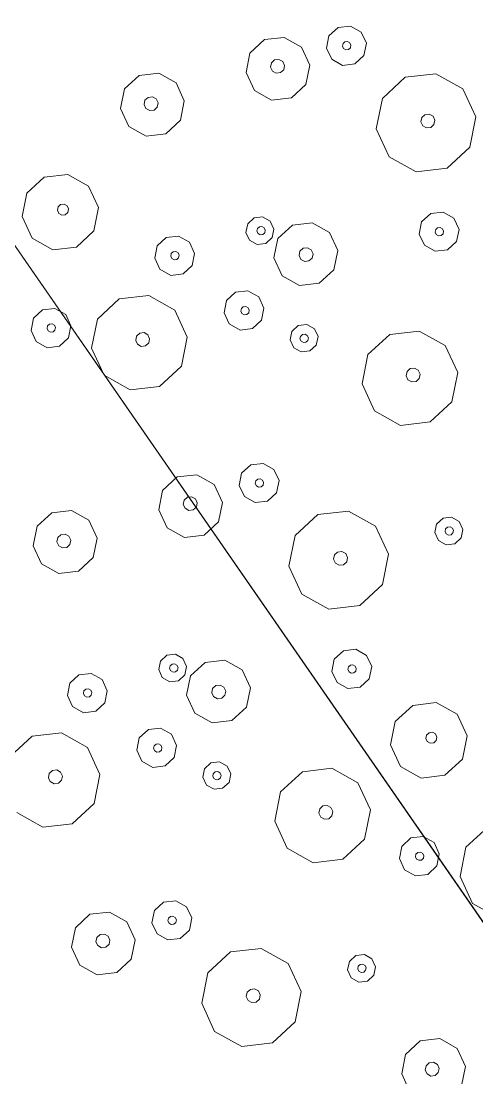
# Model space of a CAD drawing. Header units: metres. Extents: x -2858 to 512, y -1995 to 1252.
# Drawn here: x -471.387 to -469.569, y -142.435 to -138.216 of the extents above; entities that cross this region are included whole.
import ezdxf

# ---------------------------------------------------------------- set-up
doc = ezdxf.new("R2010")
doc.units = ezdxf.units.M
doc.layers.add('Calque commun', color=7, linetype='Continuous')

# ---------------------------------------------------------------- blocks, each defined once
blk = doc.blocks.new('toitvillacinqbismi')
at = {"layer": 'Calque commun', "color": 9, "linetype": 'Continuous', "lineweight": -2}
mesh = blk.add_polyface(dxfattribs=at)
corners = [(-2.8069, 24.5933), (-2.8069, 26.4286), (-9.4069, 24.5933), (10.4215, 26.4286), (-2.7879, 33.5933), (17.0215, 33.5933), (17.0215, 24.5933), (-2.7879, 35.4286), (10.412, 33.5933), (10.4215, 24.5933), (10.412, 35.4286), (-9.3974, 33.5933), (17.8815, 39.3192), (17.8815, 45.9286), (8.8815, 45.9286), (8.8815, 39.3192)]
mesh.append_faces([[corners[k] for k in face] for face in [(12, 13, 14, 15)]], dxfattribs={"color": 9})
mesh.append_faces([[corners[k] for k in face] for face in [(3, 4, 1), (5, 3, 6), (11, 1, 4)]], dxfattribs={"vtx0": -1, "vtx1": -1, "color": 9})
mesh.append_faces([[corners[k] for k in face] for face in [(3, 8, 4)]], dxfattribs={"vtx0": -1, "vtx1": -1, "vtx2": -1, "color": 9})
mesh.append_faces([[corners[k] for k in face] for face in [(0, 1, 2)]], dxfattribs={"vtx1": -1, "color": 9})
mesh.append_faces([[corners[k] for k in face] for face in [(7, 4, 8), (11, 2, 1), (5, 8, 3)]], dxfattribs={"vtx1": -1, "vtx2": -1, "color": 9})
mesh.append_faces([[corners[k] for k in face] for face in [(3, 9, 6), (8, 10, 7)]], dxfattribs={"vtx2": -1, "color": 9})
blk = doc.blocks.new('pattern')
at = {"layer": 'Calque commun', "color": 54, "linetype": 'Continuous', "lineweight": 9}
for p, q in [((66.8708, 71.8916), (66.9389, 71.9319)), ((66.8393, 71.8191), (66.8708, 71.8916)), ((66.8565, 71.7419), (66.8393, 71.8191)), ((66.9398, 71.8032), (66.9467, 71.8191)), ((66.9467, 71.8191), (66.9616, 71.8279)), ((66.9616, 71.8279), (66.9788, 71.8262)), ((66.9788, 71.8262), (66.9918, 71.8148)), ((66.9918, 71.8148), (66.9955, 71.7979)), ((66.9435, 71.7863), (66.9398, 71.8032)), ((66.9565, 71.7749), (66.9435, 71.7863)), ((66.9737, 71.7732), (66.9565, 71.7749)), ((66.9886, 71.782), (66.9737, 71.7732)), ((66.9955, 71.7979), (66.9886, 71.782)), ((67.0942, 71.7948), (67.0627, 71.7222)), ((66.9158, 71.6895), (66.8565, 71.7419)), ((66.9946, 71.682), (66.9158, 71.6895)), ((67.0627, 71.7222), (66.9946, 71.682)), ((66.3416, 71.5946), (66.3674, 71.4788)), ((66.3674, 71.4788), (66.3202, 71.3699)), ((66.3202, 71.3699), (66.218, 71.3096)), ((66.7998, 71.3274), (66.8136, 71.3591)), ((66.8136, 71.3591), (66.8434, 71.3767)), ((66.8434, 71.3767), (66.8778, 71.3734)), ((66.8778, 71.3734), (66.9038, 71.3505)), ((66.9038, 71.3505), (66.9113, 71.3167)), ((66.218, 71.3096), (66.0999, 71.3209)), ((66.8073, 71.2936), (66.7998, 71.3274)), ((66.8376, 71.3245), (66.8417, 71.334)), ((66.8398, 71.3144), (66.8376, 71.3245)), ((66.8476, 71.3075), (66.8398, 71.3144)), ((66.8417, 71.334), (66.8507, 71.3393)), ((66.858, 71.3065), (66.8476, 71.3075)), ((66.8507, 71.3393), (66.861, 71.3383)), ((66.8669, 71.3118), (66.858, 71.3065)), ((66.861, 71.3383), (66.8688, 71.3315)), ((66.871, 71.3213), (66.8669, 71.3118)), ((66.8688, 71.3315), (66.871, 71.3213)), ((66.9113, 71.3167), (66.8975, 71.285)), ((66.3082, 71.2481), (66.3508, 71.2732)), ((66.3508, 71.2732), (66.4, 71.2685)), ((66.4, 71.2685), (66.4371, 71.2358)), ((66.8333, 71.2707), (66.8073, 71.2936)), ((66.8677, 71.2674), (66.8333, 71.2707)), ((66.8975, 71.285), (66.8677, 71.2674)), ((67.0853, 71.2048), (67.1917, 71.2676)), ((67.1917, 71.2676), (67.3148, 71.2559)), ((66.2885, 71.2027), (66.3082, 71.2481)), ((66.4371, 71.2358), (66.4478, 71.1875)), ((67.3148, 71.2559), (67.4074, 71.1741)), ((66.2993, 71.1544), (66.2885, 71.2027)), ((66.3507, 71.1976), (66.3549, 71.2071)), ((66.353, 71.1874), (66.3507, 71.1976)), ((66.3608, 71.1806), (66.353, 71.1874)), ((66.3549, 71.2071), (66.3638, 71.2124)), ((66.3711, 71.1796), (66.3608, 71.1806)), ((66.3638, 71.2124), (66.3741, 71.2114)), ((66.3801, 71.1849), (66.3711, 71.1796)), ((66.3741, 71.2114), (66.3819, 71.2045)), ((66.3842, 71.1944), (66.3801, 71.1849)), ((66.3819, 71.2045), (66.3842, 71.1944)), ((66.4478, 71.1875), (66.4281, 71.1422)), ((67.0361, 71.0914), (67.0853, 71.2048)), ((66.3364, 71.1217), (66.2993, 71.1544)), ((66.4281, 71.1422), (66.3856, 71.117)), ((67.4074, 71.1741), (67.4343, 71.0534)), ((66.3856, 71.117), (66.3364, 71.1217)), ((67.2042, 71.0915), (67.2191, 71.1003)), ((67.2191, 71.1003), (67.2363, 71.0987)), ((67.2363, 71.0987), (67.2493, 71.0872)), ((65.8833, 71.0161), (65.965, 71.0643)), ((65.965, 71.0643), (66.0595, 71.0553)), ((66.0595, 71.0553), (66.1307, 70.9925)), ((67.063, 70.9707), (67.0361, 71.0914)), ((67.1973, 71.0756), (67.2042, 71.0915)), ((67.2011, 71.0588), (67.1973, 71.0756)), ((67.2141, 71.0473), (67.2011, 71.0588)), ((67.2462, 71.0545), (67.2313, 71.0457)), ((67.2531, 71.0703), (67.2462, 71.0545)), ((67.2493, 71.0872), (67.2531, 71.0703)), ((67.4343, 71.0534), (67.3851, 70.94)), ((65.8455, 70.929), (65.8833, 71.0161)), ((67.2313, 71.0457), (67.2141, 71.0473)), ((66.1307, 70.9925), (66.1513, 70.8998)), ((66.3608, 70.9261), (66.463, 70.9865)), ((66.463, 70.9865), (66.5811, 70.9752)), ((66.5811, 70.9752), (66.6701, 70.8967)), ((67.1557, 70.8889), (67.063, 70.9707)), ((65.8661, 70.8363), (65.8455, 70.929)), ((65.9617, 70.9176), (65.9672, 70.9303)), ((65.9672, 70.9303), (65.9792, 70.9373)), ((65.9792, 70.9373), (65.9929, 70.936)), ((65.9929, 70.936), (66.0033, 70.9269)), ((66.0033, 70.9269), (66.0063, 70.9134)), ((66.3136, 70.8173), (66.3608, 70.9261)), ((67.3851, 70.94), (67.2787, 70.8772)), ((65.9647, 70.9041), (65.9617, 70.9176)), ((65.9751, 70.8949), (65.9647, 70.9041)), ((65.9889, 70.8936), (65.9751, 70.8949)), ((66.0008, 70.9007), (65.9889, 70.8936)), ((66.0063, 70.9134), (66.0008, 70.9007)), ((66.1513, 70.8998), (66.1136, 70.8128)), ((66.6701, 70.8967), (66.6959, 70.7809)), ((67.2787, 70.8772), (67.1557, 70.8889)), ((65.9373, 70.7735), (65.8661, 70.8363)), ((66.1136, 70.8128), (66.0318, 70.7645)), ((66.3394, 70.7014), (66.3136, 70.8173)), ((66.4589, 70.8031), (66.4658, 70.8189)), ((66.4626, 70.7862), (66.4589, 70.8031)), ((66.4658, 70.8189), (66.4807, 70.8277)), ((66.4807, 70.8277), (66.4979, 70.8261)), ((66.4979, 70.8261), (66.5109, 70.8146)), ((66.5146, 70.7977), (66.5078, 70.7819)), ((66.5109, 70.8146), (66.5146, 70.7977)), ((66.0318, 70.7645), (65.9373, 70.7735)), ((66.4756, 70.7747), (66.4626, 70.7862)), ((66.4929, 70.7731), (66.4756, 70.7747)), ((66.5078, 70.7819), (66.4929, 70.7731)), ((66.6959, 70.7809), (66.6487, 70.672)), ((66.4284, 70.6229), (66.3394, 70.7014)), ((66.6487, 70.672), (66.5465, 70.6117)), ((67.138, 70.6379), (67.1577, 70.6832)), ((67.1577, 70.6832), (67.2003, 70.7084)), ((67.2003, 70.7084), (67.2495, 70.7037)), ((67.2495, 70.7037), (67.2865, 70.6709)), ((67.2865, 70.6709), (67.2973, 70.6227)), ((67.1488, 70.5896), (67.138, 70.6379)), ((67.2002, 70.6327), (67.2043, 70.6423)), ((67.2025, 70.6226), (67.2002, 70.6327)), ((67.2043, 70.6423), (67.2133, 70.6475)), ((67.2133, 70.6475), (67.2236, 70.6466)), ((67.2236, 70.6466), (67.2314, 70.6397)), ((67.2337, 70.6295), (67.2295, 70.62)), ((67.2314, 70.6397), (67.2337, 70.6295)), ((66.5465, 70.6117), (66.4284, 70.6229)), ((67.1858, 70.5569), (67.1488, 70.5896)), ((67.2103, 70.6157), (67.2025, 70.6226)), ((67.2206, 70.6147), (67.2103, 70.6157)), ((67.2295, 70.62), (67.2206, 70.6147)), ((67.2973, 70.6227), (67.2776, 70.5773)), ((67.3727, 70.5729), (67.4409, 70.6131)), ((67.4409, 70.6131), (67.5196, 70.6056)), ((67.5196, 70.6056), (67.5789, 70.5532)), ((65.9115, 70.5034), (65.9312, 70.5488)), ((65.9312, 70.5488), (65.9737, 70.5739)), ((65.9737, 70.5739), (66.0229, 70.5692)), ((66.0229, 70.5692), (66.06, 70.5365)), ((67.235, 70.5522), (67.1858, 70.5569)), ((67.2776, 70.5773), (67.235, 70.5522)), ((67.3413, 70.5003), (67.3727, 70.5729)), ((67.5789, 70.5532), (67.5961, 70.476)), ((65.9222, 70.4551), (65.9115, 70.5034)), ((65.9737, 70.4983), (65.9778, 70.5078)), ((65.9778, 70.5078), (65.9867, 70.5131)), ((65.9867, 70.5131), (65.9971, 70.5121)), ((65.9971, 70.5121), (66.0049, 70.5052)), ((66.0049, 70.5052), (66.0071, 70.4951)), ((66.06, 70.5365), (66.0708, 70.4882)), ((67.4411, 70.4988), (67.456, 70.5076)), ((67.456, 70.5076), (67.4733, 70.5059)), ((67.4733, 70.5059), (67.4862, 70.4945)), ((65.2804, 70.4539), (65.3102, 70.4715)), ((65.3102, 70.4715), (65.3447, 70.4682)), ((65.3447, 70.4682), (65.3706, 70.4453)), ((65.9759, 70.4882), (65.9737, 70.4983)), ((65.9837, 70.4813), (65.9759, 70.4882)), ((65.9941, 70.4803), (65.9837, 70.4813)), ((66.003, 70.4856), (65.9941, 70.4803)), ((66.0071, 70.4951), (66.003, 70.4856)), ((66.0708, 70.4882), (66.0511, 70.4429)), ((67.3585, 70.4231), (67.3413, 70.5003)), ((67.4343, 70.4829), (67.4411, 70.4988)), ((67.438, 70.466), (67.4343, 70.4829)), ((67.451, 70.4546), (67.438, 70.466)), ((67.4831, 70.4617), (67.4682, 70.4529)), ((67.49, 70.4776), (67.4831, 70.4617)), ((67.4862, 70.4945), (67.49, 70.4776)), ((67.5961, 70.476), (67.5646, 70.4034)), ((65.2666, 70.4222), (65.2804, 70.4539)), ((65.2742, 70.3884), (65.2666, 70.4222)), ((65.3044, 70.4193), (65.3085, 70.4289)), ((65.3067, 70.4092), (65.3044, 70.4193)), ((65.3085, 70.4289), (65.3175, 70.4341)), ((65.3175, 70.4341), (65.3278, 70.4331)), ((65.3278, 70.4331), (65.3356, 70.4263)), ((65.3356, 70.4263), (65.3379, 70.4161)), ((65.3706, 70.4453), (65.3781, 70.4116)), ((65.9593, 70.4224), (65.9222, 70.4551)), ((66.0085, 70.4177), (65.9593, 70.4224)), ((66.0511, 70.4429), (66.0085, 70.4177)), ((66.6255, 70.4152), (66.6553, 70.4328)), ((66.6553, 70.4328), (66.6897, 70.4295)), ((66.6897, 70.4295), (66.7157, 70.4066)), ((67.4178, 70.3707), (67.3585, 70.4231)), ((67.4682, 70.4529), (67.451, 70.4546)), ((65.3001, 70.3655), (65.2742, 70.3884)), ((65.3145, 70.4023), (65.3067, 70.4092)), ((65.3248, 70.4013), (65.3145, 70.4023)), ((65.3337, 70.4066), (65.3248, 70.4013)), ((65.3379, 70.4161), (65.3337, 70.4066)), ((65.3644, 70.3798), (65.3346, 70.3622)), ((65.3781, 70.4116), (65.3644, 70.3798)), ((66.6117, 70.3834), (66.6255, 70.4152)), ((66.6192, 70.3497), (66.6117, 70.3834)), ((66.6511, 70.3807), (66.6553, 70.3902)), ((66.6534, 70.3706), (66.6511, 70.3807)), ((66.6553, 70.3902), (66.6642, 70.3955)), ((66.6642, 70.3955), (66.6746, 70.3945)), ((66.6746, 70.3945), (66.6823, 70.3876)), ((66.6846, 70.3775), (66.6805, 70.368)), ((66.6823, 70.3876), (66.6846, 70.3775)), ((66.7157, 70.4066), (66.7232, 70.3728)), ((67.5646, 70.4034), (67.4965, 70.3632)), ((65.3346, 70.3622), (65.3001, 70.3655)), ((65.5521, 70.2996), (65.6586, 70.3624)), ((65.6586, 70.3624), (65.7816, 70.3507)), ((65.7816, 70.3507), (65.8743, 70.2689)), ((66.6452, 70.3268), (66.6192, 70.3497)), ((66.6612, 70.3637), (66.6534, 70.3706)), ((66.6715, 70.3627), (66.6612, 70.3637)), ((66.6805, 70.368), (66.6715, 70.3627)), ((66.7094, 70.3411), (66.6796, 70.3235)), ((66.7232, 70.3728), (66.7094, 70.3411)), ((67.4965, 70.3632), (67.4178, 70.3707)), ((65.5029, 70.1862), (65.5521, 70.2996)), ((66.6796, 70.3235), (66.6452, 70.3268)), ((65.8743, 70.2689), (65.9011, 70.1482)), ((66.3167, 70.2442), (66.3849, 70.2844)), ((66.3849, 70.2844), (66.4636, 70.2769)), ((66.4636, 70.2769), (66.5229, 70.2245)), ((66.2853, 70.1716), (66.3167, 70.2442)), ((66.5229, 70.2245), (66.5401, 70.1473)), ((65.5298, 70.0655), (65.5029, 70.1862)), ((65.6642, 70.1705), (65.671, 70.1863)), ((65.6679, 70.1536), (65.6642, 70.1705)), ((65.671, 70.1863), (65.6859, 70.1951)), ((65.6859, 70.1951), (65.7032, 70.1935)), ((65.7032, 70.1935), (65.7161, 70.182)), ((65.7199, 70.1651), (65.713, 70.1493)), ((65.7161, 70.182), (65.7199, 70.1651)), ((66.3025, 70.0944), (66.2853, 70.1716)), ((66.3855, 70.1639), (66.3924, 70.1798)), ((66.3893, 70.147), (66.3855, 70.1639)), ((66.3924, 70.1798), (66.4073, 70.1886)), ((66.4073, 70.1886), (66.4245, 70.1869)), ((66.4245, 70.1869), (66.4375, 70.1755)), ((66.4375, 70.1755), (66.4413, 70.1586)), ((66.6648, 70.1332), (66.6845, 70.1785)), ((66.6845, 70.1785), (66.727, 70.2037)), ((66.727, 70.2037), (66.7763, 70.199)), ((66.7763, 70.199), (66.8133, 70.1662)), ((66.8133, 70.1662), (66.8241, 70.118)), ((65.6809, 70.1421), (65.6679, 70.1536)), ((65.6981, 70.1405), (65.6809, 70.1421)), ((65.713, 70.1493), (65.6981, 70.1405)), ((65.9011, 70.1482), (65.852, 70.0348)), ((66.4022, 70.1355), (66.3893, 70.147)), ((66.4195, 70.1339), (66.4022, 70.1355)), ((66.4344, 70.1427), (66.4195, 70.1339)), ((66.4413, 70.1586), (66.4344, 70.1427)), ((66.5401, 70.1473), (66.5087, 70.0747)), ((66.6756, 70.0849), (66.6648, 70.1332)), ((66.7257, 70.131), (66.7298, 70.1405)), ((66.728, 70.1208), (66.7257, 70.131)), ((66.7298, 70.1405), (66.7388, 70.1458)), ((66.7388, 70.1458), (66.7491, 70.1448)), ((66.7491, 70.1448), (66.7569, 70.1379)), ((66.7591, 70.1278), (66.755, 70.1182)), ((66.7569, 70.1379), (66.7591, 70.1278)), ((64.8276, 70.0209), (64.9298, 70.0813)), ((64.9298, 70.0813), (65.0479, 70.07)), ((66.3618, 70.042), (66.3025, 70.0944)), ((66.7126, 70.0522), (66.6756, 70.0849)), ((66.7357, 70.114), (66.728, 70.1208)), ((66.7461, 70.113), (66.7357, 70.114)), ((66.755, 70.1182), (66.7461, 70.113)), ((66.8241, 70.118), (66.8044, 70.0726)), ((66.9749, 70.0277), (67.077, 70.0881)), ((67.077, 70.0881), (67.1952, 70.0768)), ((65.0479, 70.07), (65.1369, 69.9915)), ((65.6225, 69.9837), (65.5298, 70.0655)), ((66.4405, 70.0345), (66.3618, 70.042)), ((66.5087, 70.0747), (66.4405, 70.0345)), ((66.7618, 70.0475), (66.7126, 70.0522)), ((66.8044, 70.0726), (66.7618, 70.0475)), ((67.1952, 70.0768), (67.2841, 69.9983)), ((64.7804, 69.9121), (64.8276, 70.0209)), ((65.852, 70.0348), (65.7455, 69.972)), ((66.4093, 69.9659), (66.4231, 69.9977)), ((66.4231, 69.9977), (66.4529, 70.0153)), ((66.4529, 70.0153), (66.4873, 70.012)), ((66.4873, 70.012), (66.5133, 69.9891)), ((66.9276, 69.9189), (66.9749, 70.0277)), ((67.2841, 69.9983), (67.3099, 69.8824)), ((65.1369, 69.9915), (65.1627, 69.8757)), ((65.7455, 69.972), (65.6225, 69.9837)), ((66.4168, 69.9321), (66.4093, 69.9659)), ((66.445, 69.9656), (66.4491, 69.9751)), ((66.4472, 69.9554), (66.445, 69.9656)), ((66.455, 69.9485), (66.4472, 69.9554)), ((66.4491, 69.9751), (66.458, 69.9804)), ((66.458, 69.9804), (66.4684, 69.9794)), ((66.4743, 69.9528), (66.4653, 69.9476)), ((66.4684, 69.9794), (66.4761, 69.9725)), ((66.4784, 69.9624), (66.4743, 69.9528)), ((66.4761, 69.9725), (66.4784, 69.9624)), ((66.5208, 69.9553), (66.507, 69.9235)), ((66.5133, 69.9891), (66.5208, 69.9553)), ((64.8062, 69.7962), (64.7804, 69.9121)), ((64.9257, 69.8979), (64.9326, 69.9137)), ((64.9326, 69.9137), (64.9475, 69.9225)), ((64.9475, 69.9225), (64.9647, 69.9209)), ((64.9647, 69.9209), (64.9777, 69.9094)), ((66.4428, 69.9092), (66.4168, 69.9321)), ((66.4653, 69.9476), (66.455, 69.9485)), ((66.507, 69.9235), (66.4772, 69.906)), ((66.9534, 69.803), (66.9276, 69.9189)), ((67.0729, 69.9046), (67.0798, 69.9205)), ((67.0798, 69.9205), (67.0947, 69.9293)), ((67.0947, 69.9293), (67.1119, 69.9277)), ((67.1119, 69.9277), (67.1249, 69.9162)), ((67.1249, 69.9162), (67.1287, 69.8993)), ((64.9295, 69.881), (64.9257, 69.8979)), ((64.9424, 69.8695), (64.9295, 69.881)), ((64.9597, 69.8679), (64.9424, 69.8695)), ((64.9746, 69.8767), (64.9597, 69.8679)), ((64.9815, 69.8926), (64.9746, 69.8767)), ((64.9777, 69.9094), (64.9815, 69.8926)), ((65.1627, 69.8757), (65.1155, 69.7668)), ((66.4772, 69.906), (66.4428, 69.9092)), ((67.0767, 69.8877), (67.0729, 69.9046)), ((67.0897, 69.8763), (67.0767, 69.8877)), ((67.1069, 69.8747), (67.0897, 69.8763)), ((67.1218, 69.8835), (67.1069, 69.8747)), ((67.1287, 69.8993), (67.1218, 69.8835)), ((66.6867, 69.7813), (66.7064, 69.8267)), ((66.7064, 69.8267), (66.749, 69.8518)), ((66.749, 69.8518), (66.7982, 69.8471)), ((66.7982, 69.8471), (66.8353, 69.8144)), ((64.8952, 69.7177), (64.8062, 69.7962)), ((65.6245, 69.778), (65.6671, 69.8032)), ((65.6671, 69.8032), (65.7163, 69.7985)), ((65.7163, 69.7985), (65.7534, 69.7657)), ((66.7489, 69.7762), (66.7531, 69.7857)), ((66.7531, 69.7857), (66.762, 69.791)), ((66.762, 69.791), (66.7723, 69.79)), ((66.7723, 69.79), (66.7801, 69.7831)), ((66.8353, 69.8144), (66.846, 69.7661)), ((67.0424, 69.7245), (66.9534, 69.803)), ((65.1155, 69.7668), (65.0133, 69.7065)), ((65.6048, 69.7327), (65.6245, 69.778)), ((65.6712, 69.7371), (65.6801, 69.7423)), ((65.6801, 69.7423), (65.6904, 69.7414)), ((65.7534, 69.7657), (65.7641, 69.7175)), ((66.6975, 69.733), (66.6867, 69.7813)), ((66.7512, 69.7661), (66.7489, 69.7762)), ((66.759, 69.7592), (66.7512, 69.7661)), ((66.7693, 69.7582), (66.759, 69.7592)), ((66.7782, 69.7635), (66.7693, 69.7582)), ((66.7824, 69.773), (66.7782, 69.7635)), ((66.7801, 69.7831), (66.7824, 69.773)), ((66.846, 69.7661), (66.8263, 69.7208)), ((65.0133, 69.7065), (64.8952, 69.7177)), ((65.6156, 69.6844), (65.6048, 69.7327)), ((65.667, 69.7275), (65.6712, 69.7371)), ((65.6693, 69.7174), (65.667, 69.7275)), ((65.6771, 69.7105), (65.6693, 69.7174)), ((65.6874, 69.7095), (65.6771, 69.7105)), ((65.6964, 69.7148), (65.6874, 69.7095)), ((65.6904, 69.7414), (65.6982, 69.7345)), ((65.7005, 69.7244), (65.6964, 69.7148)), ((65.6982, 69.7345), (65.7005, 69.7244)), ((65.7641, 69.7175), (65.7445, 69.6721)), ((65.8396, 69.6677), (65.9077, 69.7079)), ((65.9077, 69.7079), (65.9864, 69.7004)), ((65.9864, 69.7004), (66.0457, 69.648)), ((66.7345, 69.7003), (66.6975, 69.733)), ((66.7838, 69.6956), (66.7345, 69.7003)), ((66.8263, 69.7208), (66.7838, 69.6956)), ((67.1605, 69.7132), (67.0424, 69.7245)), ((64.398, 69.6436), (64.4406, 69.6687)), ((64.4406, 69.6687), (64.4898, 69.664)), ((64.4898, 69.664), (64.5268, 69.6313)), ((65.6527, 69.6517), (65.6156, 69.6844)), ((65.7445, 69.6721), (65.7019, 69.647)), ((65.8081, 69.5951), (65.8396, 69.6677)), ((64.3783, 69.5982), (64.398, 69.6436)), ((64.5268, 69.6313), (64.5376, 69.583)), ((65.7019, 69.647), (65.6527, 69.6517)), ((66.0457, 69.648), (66.0629, 69.5708)), ((64.3891, 69.55), (64.3783, 69.5982)), ((64.4405, 69.5931), (64.4446, 69.6026)), ((64.4428, 69.583), (64.4405, 69.5931)), ((64.4505, 69.5761), (64.4428, 69.583)), ((64.4446, 69.6026), (64.4536, 69.6079)), ((64.4609, 69.5751), (64.4505, 69.5761)), ((64.4536, 69.6079), (64.4639, 69.6069)), ((64.4698, 69.5804), (64.4609, 69.5751)), ((64.4639, 69.6069), (64.4717, 69.6)), ((64.474, 69.5899), (64.4698, 69.5804)), ((64.4717, 69.6), (64.474, 69.5899)), ((64.5376, 69.583), (64.5179, 69.5377)), ((65.8253, 69.5179), (65.8081, 69.5951)), ((65.9011, 69.5777), (65.908, 69.5936)), ((65.9048, 69.5608), (65.9011, 69.5777)), ((65.908, 69.5936), (65.9229, 69.6024)), ((65.9229, 69.6024), (65.9401, 69.6007)), ((65.9401, 69.6007), (65.9531, 69.5893)), ((65.9531, 69.5893), (65.9568, 69.5724)), ((64.4261, 69.5172), (64.3891, 69.55)), ((64.5179, 69.5377), (64.4753, 69.5125)), ((65.9178, 69.5494), (65.9048, 69.5608)), ((65.9351, 69.5477), (65.9178, 69.5494)), ((65.95, 69.5565), (65.9351, 69.5477)), ((65.9568, 69.5724), (65.95, 69.5565)), ((66.0629, 69.5708), (66.0315, 69.4982)), ((64.4753, 69.5125), (64.4261, 69.5172)), ((65.0785, 69.4783), (65.0923, 69.51)), ((65.0923, 69.51), (65.1221, 69.5276)), ((65.1221, 69.5276), (65.1566, 69.5243)), ((65.1221, 69.485), (65.131, 69.4903)), ((65.131, 69.4903), (65.1414, 69.4893)), ((65.1414, 69.4893), (65.1492, 69.4824)), ((65.1566, 69.5243), (65.1825, 69.5014)), ((65.1825, 69.5014), (65.19, 69.4676)), ((65.8846, 69.4655), (65.8253, 69.5179)), ((66.0315, 69.4982), (65.9633, 69.458)), ((64.0189, 69.3944), (64.1254, 69.4572)), ((64.1254, 69.4572), (64.2484, 69.4455)), ((65.0861, 69.4445), (65.0785, 69.4783)), ((65.118, 69.4755), (65.1221, 69.485)), ((65.1202, 69.4654), (65.118, 69.4755)), ((65.128, 69.4585), (65.1202, 69.4654)), ((65.1383, 69.4575), (65.128, 69.4585)), ((65.1473, 69.4628), (65.1383, 69.4575)), ((65.1514, 69.4723), (65.1473, 69.4628)), ((65.1492, 69.4824), (65.1514, 69.4723)), ((65.19, 69.4676), (65.1763, 69.4359)), ((65.9633, 69.458), (65.8846, 69.4655)), ((64.2484, 69.4455), (64.3411, 69.3637)), ((65.112, 69.4216), (65.0861, 69.4445)), ((65.1465, 69.4183), (65.112, 69.4216)), ((65.1763, 69.4359), (65.1465, 69.4183)), ((66.2801, 69.3901), (66.3483, 69.4303)), ((66.3483, 69.4303), (66.427, 69.4228)), ((66.427, 69.4228), (66.4863, 69.3705)), ((63.9698, 69.281), (64.0189, 69.3944)), ((64.3411, 69.3637), (64.368, 69.243)), ((64.7836, 69.339), (64.8517, 69.3792)), ((64.8517, 69.3792), (64.9304, 69.3717)), ((64.9304, 69.3717), (64.9897, 69.3193)), ((66.2487, 69.3175), (66.2801, 69.3901)), ((66.4863, 69.3705), (66.5035, 69.2932)), ((64.7521, 69.2664), (64.7836, 69.339)), ((66.356, 69.3175), (66.3709, 69.3263)), ((66.3709, 69.3263), (66.3881, 69.3247)), ((66.3881, 69.3247), (66.4011, 69.3132)), ((63.9966, 69.1603), (63.9698, 69.281)), ((64.131, 69.2653), (64.1379, 69.2811)), ((64.1379, 69.2811), (64.1528, 69.2899)), ((64.1528, 69.2899), (64.17, 69.2883)), ((64.17, 69.2883), (64.183, 69.2768)), ((64.8592, 69.2746), (64.8741, 69.2834)), ((64.8741, 69.2834), (64.8913, 69.2817)), ((64.8913, 69.2817), (64.9043, 69.2703)), ((64.9897, 69.3193), (65.0069, 69.2421)), ((65.1513, 69.2733), (65.1939, 69.2985)), ((65.1939, 69.2985), (65.2431, 69.2938)), ((65.2431, 69.2938), (65.2802, 69.261)), ((66.2659, 69.2403), (66.2487, 69.3175)), ((66.3491, 69.3017), (66.356, 69.3175)), ((66.3529, 69.2848), (66.3491, 69.3017)), ((66.3658, 69.2733), (66.3529, 69.2848)), ((66.398, 69.2805), (66.3831, 69.2717)), ((66.4048, 69.2964), (66.398, 69.2805)), ((66.4011, 69.3132), (66.4048, 69.2964)), ((66.5035, 69.2932), (66.472, 69.2207)), ((64.1347, 69.2484), (64.131, 69.2653)), ((64.1477, 69.2369), (64.1347, 69.2484)), ((64.1649, 69.2353), (64.1477, 69.2369)), ((64.1798, 69.2441), (64.1649, 69.2353)), ((64.1867, 69.2599), (64.1798, 69.2441)), ((64.183, 69.2768), (64.1867, 69.2599)), ((64.368, 69.243), (64.3188, 69.1296)), ((64.7693, 69.1892), (64.7521, 69.2664)), ((64.8523, 69.2587), (64.8592, 69.2746)), ((64.8561, 69.2418), (64.8523, 69.2587)), ((64.8691, 69.2304), (64.8561, 69.2418)), ((64.9012, 69.2375), (64.8863, 69.2287)), ((64.9081, 69.2534), (64.9012, 69.2375)), ((64.9043, 69.2703), (64.9081, 69.2534)), ((65.0069, 69.2421), (64.9755, 69.1695)), ((65.1316, 69.228), (65.1513, 69.2733)), ((65.1967, 69.2353), (65.2056, 69.2406)), ((65.2056, 69.2406), (65.2159, 69.2396)), ((65.2159, 69.2396), (65.2237, 69.2327)), ((65.2802, 69.261), (65.2909, 69.2128)), ((66.3252, 69.1879), (66.2659, 69.2403)), ((66.3831, 69.2717), (66.3658, 69.2733)), ((64.8863, 69.2287), (64.8691, 69.2304)), ((65.1424, 69.1797), (65.1316, 69.228)), ((65.1925, 69.2258), (65.1967, 69.2353)), ((65.1948, 69.2156), (65.1925, 69.2258)), ((65.2026, 69.2088), (65.1948, 69.2156)), ((65.2129, 69.2078), (65.2026, 69.2088)), ((65.2218, 69.2131), (65.2129, 69.2078)), ((65.226, 69.2226), (65.2218, 69.2131)), ((65.2237, 69.2327), (65.226, 69.2226)), ((65.2909, 69.2128), (65.2712, 69.1674)), ((66.472, 69.2207), (66.4039, 69.1804)), ((64.0893, 69.0785), (63.9966, 69.1603)), ((64.8286, 69.1368), (64.7693, 69.1892)), ((64.9755, 69.1695), (64.9073, 69.1293)), ((65.1794, 69.147), (65.1424, 69.1797)), ((65.2712, 69.1674), (65.2287, 69.1423)), ((65.4417, 69.1225), (65.5439, 69.1829)), ((65.5439, 69.1829), (65.662, 69.1716)), ((65.662, 69.1716), (65.7509, 69.0931)), ((66.4039, 69.1804), (66.3252, 69.1879)), ((64.3188, 69.1296), (64.2124, 69.0668)), ((64.9073, 69.1293), (64.8286, 69.1368)), ((64.8899, 69.0925), (64.9197, 69.1101)), ((64.9197, 69.1101), (64.9542, 69.1068)), ((65.2287, 69.1423), (65.1794, 69.147)), ((65.3945, 69.0137), (65.4417, 69.1225)), ((64.2124, 69.0668), (64.0893, 69.0785)), ((64.8761, 69.0607), (64.8899, 69.0925)), ((64.9118, 69.0604), (64.9159, 69.0699)), ((64.9159, 69.0699), (64.9249, 69.0752)), ((64.9249, 69.0752), (64.9352, 69.0742)), ((64.9352, 69.0742), (64.943, 69.0673)), ((64.943, 69.0673), (64.9452, 69.0572)), ((64.9542, 69.1068), (64.9801, 69.0839)), ((64.9801, 69.0839), (64.9876, 69.0501)), ((65.7509, 69.0931), (65.7767, 68.9772)), ((64.8837, 69.0269), (64.8761, 69.0607)), ((64.9096, 69.004), (64.8837, 69.0269)), ((64.914, 69.0502), (64.9118, 69.0604)), ((64.9218, 69.0434), (64.914, 69.0502)), ((64.9322, 69.0424), (64.9218, 69.0434)), ((64.9411, 69.0476), (64.9322, 69.0424)), ((64.9452, 69.0572), (64.9411, 69.0476)), ((64.9876, 69.0501), (64.9739, 69.0184)), ((64.9441, 69.0008), (64.9096, 69.004)), ((64.9739, 69.0184), (64.9441, 69.0008)), ((65.4203, 68.8978), (65.3945, 69.0137)), ((65.5398, 68.9995), (65.5466, 69.0153)), ((65.5435, 68.9826), (65.5398, 68.9995)), ((65.5565, 68.9711), (65.5435, 68.9826)), ((65.5466, 69.0153), (65.5615, 69.0241)), ((65.5615, 69.0241), (65.5788, 69.0225)), ((65.5788, 69.0225), (65.5917, 69.011)), ((65.5955, 68.9941), (65.5886, 68.9783)), ((65.5917, 69.011), (65.5955, 68.9941)), ((65.1732, 68.9215), (65.2158, 68.9466)), ((65.2158, 68.9466), (65.265, 68.9419)), ((65.265, 68.9419), (65.3021, 68.9092)), ((65.5737, 68.9695), (65.5565, 68.9711)), ((65.5886, 68.9783), (65.5737, 68.9695)), ((65.7767, 68.9772), (65.7295, 68.8684)), ((65.1535, 68.8761), (65.1732, 68.9215)), ((65.3021, 68.9092), (65.3128, 68.8609)), ((64.0717, 68.8275), (64.0913, 68.8728)), ((64.0913, 68.8728), (64.1339, 68.898)), ((64.1339, 68.898), (64.1831, 68.8933)), ((64.1831, 68.8933), (64.2202, 68.8606)), ((64.2202, 68.8606), (64.2309, 68.8123)), ((65.1643, 68.8279), (65.1535, 68.8761)), ((65.2157, 68.871), (65.2199, 68.8805)), ((65.218, 68.8609), (65.2157, 68.871)), ((65.2258, 68.854), (65.218, 68.8609)), ((65.2199, 68.8805), (65.2288, 68.8858)), ((65.2288, 68.8858), (65.2392, 68.8848)), ((65.2451, 68.8583), (65.2361, 68.853)), ((65.2392, 68.8848), (65.2469, 68.8779)), ((65.2492, 68.8678), (65.2451, 68.8583)), ((65.2469, 68.8779), (65.2492, 68.8678)), ((65.3128, 68.8609), (65.2932, 68.8156)), ((65.5092, 68.8193), (65.4203, 68.8978)), ((65.7295, 68.8684), (65.6273, 68.808)), ((64.0824, 68.7792), (64.0717, 68.8275)), ((64.1339, 68.8223), (64.138, 68.8319)), ((64.1361, 68.8122), (64.1339, 68.8223)), ((64.138, 68.8319), (64.1469, 68.8372)), ((64.1469, 68.8372), (64.1573, 68.8362)), ((64.1573, 68.8362), (64.1651, 68.8293)), ((64.1673, 68.8192), (64.1632, 68.8096)), ((64.1651, 68.8293), (64.1673, 68.8192)), ((65.2014, 68.7951), (65.1643, 68.8279)), ((65.2361, 68.853), (65.2258, 68.854)), ((65.2932, 68.8156), (65.2506, 68.7904)), ((65.6273, 68.808), (65.5092, 68.8193)), ((64.1195, 68.7465), (64.0824, 68.7792)), ((64.1439, 68.8053), (64.1361, 68.8122)), ((64.1542, 68.8044), (64.1439, 68.8053)), ((64.1632, 68.8096), (64.1542, 68.8044)), ((64.2309, 68.8123), (64.2113, 68.7669)), ((64.3064, 68.7625), (64.3745, 68.8027)), ((64.3745, 68.8027), (64.4533, 68.7952)), ((64.4533, 68.7952), (64.5126, 68.7428)), ((65.2506, 68.7904), (65.2014, 68.7951)), ((65.7175, 68.7465), (65.7601, 68.7716)), ((65.7601, 68.7716), (65.8093, 68.767)), ((64.1687, 68.7418), (64.1195, 68.7465)), ((64.2113, 68.7669), (64.1687, 68.7418)), ((64.2749, 68.6899), (64.3064, 68.7625)), ((64.5126, 68.7428), (64.5298, 68.6656)), ((65.6979, 68.7011), (65.7175, 68.7465)), ((65.8093, 68.767), (65.8464, 68.7342)), ((65.8464, 68.7342), (65.8571, 68.686)), ((64.2921, 68.6127), (64.2749, 68.6899)), ((64.3679, 68.6725), (64.3748, 68.6884)), ((64.3748, 68.6884), (64.3897, 68.6972)), ((64.3897, 68.6972), (64.4069, 68.6956)), ((64.4069, 68.6956), (64.4199, 68.6841)), ((65.7086, 68.6529), (65.6979, 68.7011)), ((65.7601, 68.696), (65.7642, 68.7056)), ((65.7623, 68.6859), (65.7601, 68.696)), ((65.7642, 68.7056), (65.7731, 68.7108)), ((65.7731, 68.7108), (65.7835, 68.7098)), ((65.7835, 68.7098), (65.7912, 68.703)), ((65.7935, 68.6928), (65.7894, 68.6833)), ((65.7912, 68.703), (65.7935, 68.6928)), ((64.3717, 68.6556), (64.3679, 68.6725)), ((64.3846, 68.6442), (64.3717, 68.6556)), ((64.4168, 68.6513), (64.4019, 68.6425)), ((64.4237, 68.6672), (64.4168, 68.6513)), ((64.4199, 68.6841), (64.4237, 68.6672)), ((64.5298, 68.6656), (64.4983, 68.593)), ((65.7457, 68.6202), (65.7086, 68.6529)), ((65.7701, 68.679), (65.7623, 68.6859)), ((65.7804, 68.678), (65.7701, 68.679)), ((65.7894, 68.6833), (65.7804, 68.678)), ((65.8571, 68.686), (65.8375, 68.6406)), ((64.3514, 68.5603), (64.2921, 68.6127)), ((64.4019, 68.6425), (64.3846, 68.6442)), ((65.7949, 68.6155), (65.7457, 68.6202)), ((65.8375, 68.6406), (65.7949, 68.6155)), ((64.4983, 68.593), (64.4302, 68.5528)), ((65.2926, 68.5145), (65.3743, 68.5628)), ((65.3743, 68.5628), (65.4688, 68.5538)), ((64.4302, 68.5528), (64.3514, 68.5603)), ((64.747, 68.4849), (64.8151, 68.5251)), ((64.8151, 68.5251), (64.8938, 68.5176)), ((65.4688, 68.5538), (65.54, 68.491)), ((64.7155, 68.4123), (64.747, 68.4849)), ((64.8938, 68.5176), (64.9531, 68.4653)), ((65.2548, 68.4274), (65.2926, 68.5145)), ((65.54, 68.491), (65.5606, 68.3983)), ((64.9531, 68.4653), (64.9703, 68.388)), ((65.3766, 68.4288), (65.3885, 68.4358)), ((65.3885, 68.4358), (65.4023, 68.4345)), ((65.4023, 68.4345), (65.4126, 68.4253)), ((64.7327, 68.3351), (64.7155, 68.4123)), ((64.8159, 68.3965), (64.8228, 68.4123)), ((64.8197, 68.3796), (64.8159, 68.3965)), ((64.8228, 68.4123), (64.8377, 68.4211)), ((64.8377, 68.4211), (64.8549, 68.4195)), ((64.8549, 68.4195), (64.8679, 68.4081)), ((64.8679, 68.4081), (64.8717, 68.3912)), ((65.2755, 68.3348), (65.2548, 68.4274)), ((65.3711, 68.4161), (65.3766, 68.4288)), ((65.3741, 68.4025), (65.3711, 68.4161)), ((65.3844, 68.3934), (65.3741, 68.4025)), ((65.3982, 68.3921), (65.3844, 68.3934)), ((65.4101, 68.3991), (65.3982, 68.3921)), ((65.4157, 68.4118), (65.4101, 68.3991)), ((65.4126, 68.4253), (65.4157, 68.4118)), ((65.5606, 68.3983), (65.5229, 68.3112)), ((64.8326, 68.3681), (64.8197, 68.3796)), ((64.8499, 68.3665), (64.8326, 68.3681)), ((64.8648, 68.3753), (64.8499, 68.3665)), ((64.8717, 68.3912), (64.8648, 68.3753)), ((64.9703, 68.388), (64.9389, 68.3155)), ((64.792, 68.2827), (64.7327, 68.3351)), ((64.9389, 68.3155), (64.8707, 68.2752)), ((65.3466, 68.2719), (65.2755, 68.3348)), ((65.5229, 68.3112), (65.4411, 68.2629)), ((64.8707, 68.2752), (64.792, 68.2827)), ((65.4411, 68.2629), (65.3466, 68.2719))]:
    blk.add_line(p, q, dxfattribs=at)
at = {"layer": 'Calque commun', "color": 7, "linetype": 'Continuous', "lineweight": 9}
mesh = blk.add_polyface(dxfattribs=at)
corners = [(70.8497, 113.5412), (53.8349, 19.1692), (74.7282, 106.3237), (76.0435, 113.5984), (74.769, 106.1763), (58.8077, 18.2701), (114.1703, 105.207), (114.1703, 98.5387)]
mesh.append_faces([[corners[k] for k in face] for face in [(3, 4, 6)]], dxfattribs={"vtx0": -1, "vtx1": -1, "color": 7})
mesh.append_faces([[corners[k] for k in face] for face in [(3, 2, 4)]], dxfattribs={"vtx0": -1, "vtx2": -1, "color": 7})
mesh.append_faces([[corners[k] for k in face] for face in [(5, 2, 1)]], dxfattribs={"vtx1": -1, "color": 7})
mesh.append_faces([[corners[k] for k in face] for face in [(0, 1, 2), (3, 0, 2)]], dxfattribs={"vtx1": -1, "vtx2": -1, "color": 7})
mesh.append_faces([[corners[k] for k in face] for face in [(4, 7, 6)]], dxfattribs={"vtx2": -1, "color": 7})

msp = doc.modelspace()

# ---------------------------------------------------------------- block references
at = {"layer": 'Calque commun', "color": 0, "linetype": 'ByBlock', "lineweight": -2, "rotation": 228.1617603435354}
msp.add_blockref('pattern', (-478.5712, -44.6144), dxfattribs=at)
at = {"layer": 'Calque commun', "color": 0, "linetype": 'ByBlock', "lineweight": 9, "rotation": 217.7683001003761}
msp.add_blockref('toitvillacinqbismi', (-473.718, -94.2751), dxfattribs=at)

doc.saveas('drawing.dxf')
